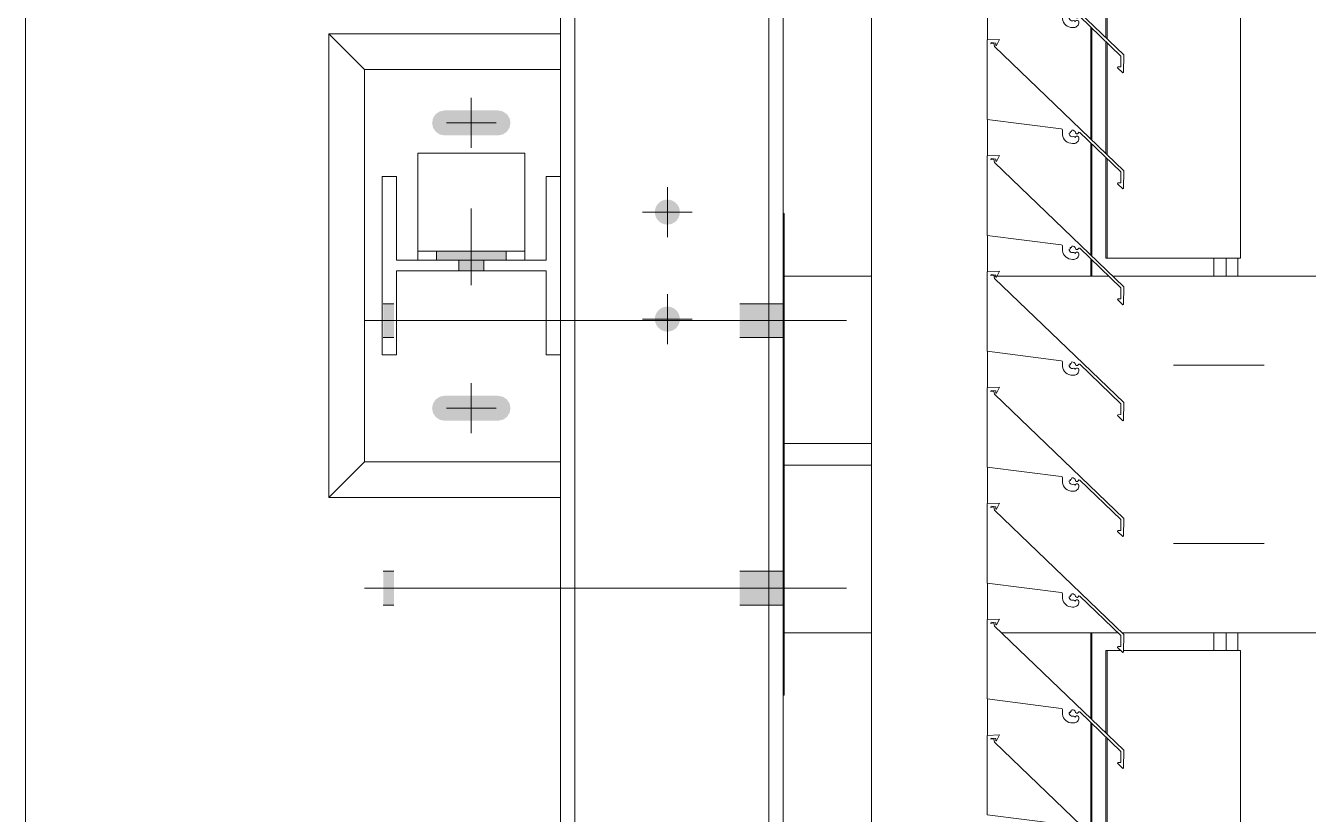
# Model space of a CAD drawing. Header units: millimetres. Extents: x -220592 to 404889, y -217665 to 38245.
# Drawn here: x -898.17 to -890.98, y -1262.97 to -1258.54 of the extents above; entities that cross this region are included whole.
import ezdxf

# ---------------------------------------------------------------- set-up
doc = ezdxf.new("R2010")
doc.units = ezdxf.units.MM
doc.linetypes.add('XKITLINE00', pattern=[0])
doc.linetypes.add('XKITLINE02', pattern=[4, 2, -2])
doc.layers.add('000 - 0_HIDE_OBJ_FRAMING_DEF_SUB_1', color=7, linetype='Continuous')
doc.layers.add('Bolt', color=7, linetype='Continuous', lineweight=0)
doc.layers.add('Part', color=7, linetype='Continuous', lineweight=0)

# ---------------------------------------------------------------- blocks, each defined once
blk = doc.blocks.new('*A13472')
at = {"layer": '000 - 0_HIDE_OBJ_FRAMING_DEF_SUB_1', "color": 7, "linetype": 'XKITLINE00', "lineweight": 0}
blk.add_line((-87.063349, 124.690337), (-87.063349, 152.690388), dxfattribs=at)
blk = doc.blocks.new('*A14399')
at = {"layer": 'Part', "color": 7, "linetype": 'XKITLINE00', "lineweight": 0}
for p, q in [((-81.668236, 149.806123), (-81.668243, 149.360453)), ((-81.60055, 149.808745), (-81.668236, 149.806123)), ((-81.648356, 149.784428), (-81.64632, 149.791001)), ((-81.63134, 149.787332), (-81.648356, 149.784428)), ((-81.64632, 149.791001), (-81.621337, 149.787861)), ((-81.628443, 149.768789), (-81.63134, 149.787332)), ((-80.903321, 149.072543), (-81.628443, 149.768789)), ((-81.621337, 149.787861), (-81.621208, 149.77567)), ((-81.621208, 149.77567), (-81.616085, 149.775258)), ((-81.616085, 149.775258), (-81.60055, 149.808745)), ((-81.668243, 149.360453), (-81.254237, 149.307423)), ((-81.254237, 149.307423), (-81.249162, 149.305233)), ((-81.249162, 149.305233), (-81.246025, 149.300681)), ((-81.245786, 149.295159), (-81.247272, 149.285025)), ((-81.247272, 149.285025), (-81.246897, 149.274789)), ((-81.246897, 149.274789), (-81.244674, 149.26479)), ((-81.246025, 149.300681), (-81.245786, 149.295159)), ((-81.244674, 149.26479), (-81.240676, 149.25536)), ((-81.240676, 149.25536), (-81.235036, 149.24681)), ((-81.235036, 149.24681), (-81.22794, 149.239423)), ((-81.209279, 149.283625), (-81.201573, 149.284731)), ((-81.20871, 149.277141), (-81.209279, 149.283625)), ((-81.205908, 149.271267), (-81.20871, 149.277141)), ((-81.201226, 149.266745), (-81.205908, 149.271267)), ((-81.202743, 149.291791), (-81.195578, 149.292735)), ((-81.201573, 149.284731), (-81.202743, 149.291791)), ((-81.195258, 149.264147), (-81.201226, 149.266745)), ((-81.195578, 149.292735), (-81.193256, 149.300125)), ((-81.188758, 149.263803), (-81.195258, 149.264147)), ((-81.193256, 149.300125), (-81.186584, 149.299703)), ((-81.18284, 149.264708), (-81.188758, 149.263803)), ((-81.186584, 149.299703), (-81.180508, 149.296913)), ((-81.178029, 149.262301), (-81.18284, 149.264708)), ((-81.180508, 149.296913), (-81.175841, 149.292126)), ((-81.175999, 149.25732), (-81.178029, 149.262301)), ((-81.173057, 149.262792), (-81.175999, 149.25732)), ((-81.175841, 149.292126), (-81.172727, 149.284553)), ((-81.1679, 149.26601), (-81.173057, 149.262792)), ((-81.172727, 149.284553), (-81.168544, 149.280396)), ((-81.168544, 149.280396), (-81.16265, 149.28019)), ((-81.161823, 149.265998), (-81.1679, 149.26601)), ((-81.16265, 149.28019), (-81.158186, 149.284044)), ((-81.156679, 149.262761), (-81.161823, 149.265998)), ((-81.158186, 149.284044), (-81.154531, 149.288671)), ((-81.154039, 149.257287), (-81.156679, 149.262761)), ((-81.15627, 149.244021), (-81.154535, 149.249517)), ((-81.154535, 149.249517), (-81.154039, 149.257287)), ((-81.154531, 149.288671), (-81.149372, 149.287579)), ((-81.149372, 149.287579), (-80.918356, 149.066176)), ((-81.22794, 149.239423), (-81.219624, 149.233445)), ((-81.219624, 149.233445), (-81.210361, 149.229072)), ((-81.210361, 149.229072), (-81.20046, 149.226449)), ((-81.20046, 149.226449), (-81.190247, 149.225664)), ((-81.190247, 149.225664), (-81.183448, 149.225762)), ((-81.183448, 149.225762), (-81.17772, 149.226398)), ((-81.17772, 149.226398), (-81.172219, 149.228117)), ((-81.172219, 149.228117), (-81.167149, 149.230857)), ((-81.167149, 149.230857), (-81.162695, 149.234515)), ((-81.162695, 149.234515), (-81.159024, 149.238958)), ((-81.159024, 149.238958), (-81.15627, 149.244021)), ((-80.918356, 149.066176), (-80.918699, 149.00483)), ((-80.903874, 148.973392), (-80.903321, 149.072543)), ((-80.936119, 149.004733), (-80.937204, 148.999812)), ((-80.937204, 148.999812), (-80.908555, 148.970923)), ((-80.918699, 149.00483), (-80.936119, 149.004733)), ((-80.908555, 148.970923), (-80.903874, 148.973392))]:
    blk.add_line(p, q, dxfattribs=at)
blk = doc.blocks.new('*A14400')
at = {"layer": '000 - 0_HIDE_OBJ_FRAMING_DEF_SUB_1', "color": 7, "linetype": 'XKITLINE00', "lineweight": 0}
for p, q in [((-84.063213, 152.190805), (-84.063213, 149.690805)), ((-83.983213, 124.940805), (-83.983213, 152.190805)), ((-82.893213, 124.940805), (-82.893213, 152.190805)), ((-82.813213, 124.940805), (-82.813213, 152.190805)), ((-84.063213, 128.690805), (-84.063213, 148.690805))]:
    blk.add_line(p, q, dxfattribs=at)
blk = doc.blocks.new('*A14401')
at = {"layer": 'Part', "color": 7, "linetype": 'XKITLINE00', "lineweight": 0}
for p, q in [((-82.318045, 139.556249), (-82.318045, 152.756135)), ((-81.668045, 150.456131), (-81.668045, 150.660427)), ((-81.668045, 149.806131), (-81.668045, 150.010427)), ((-81.668045, 149.156131), (-81.668045, 149.360427)), ((-81.668045, 148.506131), (-81.668045, 148.710427)), ((-81.668045, 147.856131), (-81.668045, 148.060427)), ((-81.668045, 147.206131), (-81.668045, 147.410427)), ((-81.668045, 146.556131), (-81.668045, 146.760427))]:
    blk.add_line(p, q, dxfattribs=at)
blk = doc.blocks.new('*A14402')
at = {"layer": 'Part', "color": 7, "linetype": 'XKITLINE00', "lineweight": 0}
for p, q in [((-80.247799, 149.232111), (-80.247799, 162.032111)), ((-81.002505, 150.467777), (-81.002505, 151.096823)), ((-80.9964, 150.461916), (-80.9964, 151.090973)), ((-81.087973, 149.899842), (-81.087973, 150.528735)), ((-81.081868, 149.89398), (-81.081868, 150.522884)), ((-81.002505, 149.817777), (-81.002505, 150.446823)), ((-80.9964, 149.811916), (-80.9964, 150.440973)), ((-81.087973, 149.249842), (-81.087973, 149.878735)), ((-81.081868, 149.24398), (-81.081868, 149.872884)), ((-81.002505, 149.232111), (-81.002505, 149.796823)), ((-80.9964, 149.232111), (-80.9964, 149.790973)), ((-81.087973, 149.132111), (-81.087973, 149.228735)), ((-81.081868, 149.132111), (-81.081868, 149.222884)), ((-81.002505, 149.232111), (-80.9964, 149.232111)), ((-80.9964, 149.232111), (-80.247799, 149.232111)), ((-80.398146, 149.132111), (-80.398146, 149.232111)), ((-80.32794, 149.132111), (-80.32794, 149.232111)), ((-80.263061, 149.132111), (-80.263061, 149.232111))]:
    blk.add_line(p, q, dxfattribs=at)
blk = doc.blocks.new('*A14403')
at = {"layer": 'Part', "color": 7, "linetype": 'XKITLINE00', "lineweight": 0}
for p, q in [((-82.807633, 149.482071), (-82.813213, 149.482071)), ((-82.807633, 146.782071), (-82.807633, 149.482071)), ((-82.813213, 146.782071), (-82.807633, 146.782071))]:
    blk.add_line(p, q, dxfattribs=at)
blk = doc.blocks.new('*A14404')
at = {"layer": '000 - 0_HIDE_OBJ_FRAMING_DEF_SUB_1', "color": 7, "linetype": 'XKITLINE00', "lineweight": 0}
for p, q in [((-85.163213, 150.290805), (-85.163213, 148.090805)), ((-85.163213, 150.290805), (-84.063213, 150.290805)), ((-85.163213, 148.090805), (-84.063213, 148.090805))]:
    blk.add_line(p, q, dxfattribs=at)
blk = doc.blocks.new('*A14405')
at = {"layer": '000 - 0_HIDE_OBJ_FRAMING_DEF_SUB_1', "color": 7, "linetype": 'XKITLINE00', "lineweight": 0}
for p, q in [((-85.363213, 150.490805), (-85.163213, 150.290805)), ((-85.363213, 147.890805), (-85.363213, 150.490805)), ((-85.363213, 150.490805), (-84.063213, 150.490805)), ((-85.163213, 148.090805), (-85.363213, 147.890805)), ((-85.363213, 147.890805), (-84.063213, 147.890805))]:
    blk.add_line(p, q, dxfattribs=at)
blk = doc.blocks.new('*A14406')
at = {"layer": '000 - 0_HIDE_OBJ_FRAMING_DEF_SUB_1', "color": 7, "linetype": 'XKITLINE00', "lineweight": 0}
for p, q in [((-84.863213, 149.820805), (-84.863213, 149.220805)), ((-84.263213, 149.820805), (-84.863213, 149.820805)), ((-84.263213, 149.220805), (-84.263213, 149.820805)), ((-84.863213, 149.270805), (-84.263213, 149.270805))]:
    blk.add_line(p, q, dxfattribs=at)
blk = doc.blocks.new('*A14407')
at = {"layer": '000 - 0_HIDE_OBJ_FRAMING_DEF_SUB_1'}
for points in [[(-84.3682, 149.2708), (-84.3682, 149.2208), (-84.7582, 149.2208), (-84.7582, 149.2708)], [(-84.4932, 149.2208), (-84.4932, 149.1608), (-84.6332, 149.1608), (-84.6332, 149.2208)]]:
    blk.add_hatch(color=7, dxfattribs=at).paths.add_polyline_path(points, flags=17)
at = {"layer": '000 - 0_HIDE_OBJ_FRAMING_DEF_SUB_1', "color": 7, "linetype": 'XKITLINE00', "lineweight": 0}
for p, q in [((-84.5632, 149.0816), (-84.5632, 149.5108)), ((-84.7582, 149.2208), (-84.7582, 149.2708)), ((-84.3682, 149.2208), (-84.3682, 149.2708)), ((-84.6332, 149.1608), (-84.6332, 149.2208)), ((-84.4932, 149.1608), (-84.4932, 149.2208))]:
    blk.add_line(p, q, dxfattribs=at)
blk = doc.blocks.new('*A14408')
at = {"layer": '000 - 0_HIDE_OBJ_FRAMING_DEF_SUB_1'}
for points in [[(-83.4564, 149.5605), (-83.4496, 149.5595), (-83.4429, 149.5578), (-83.4364, 149.5555), (-83.4302, 149.5525), (-83.4243, 149.549), (-83.4188, 149.5449), (-83.4137, 149.5403), (-83.4091, 149.5352), (-83.405, 149.5297), (-83.4015, 149.5238), (-83.3985, 149.5176), (-83.3962, 149.5111), (-83.3946, 149.5045), (-83.3936, 149.4977), (-83.3932, 149.4908), (-83.3936, 149.4839), (-83.3946, 149.4771), (-83.3962, 149.4705), (-83.3985, 149.464), (-83.4015, 149.4578), (-83.405, 149.4519), (-83.4091, 149.4464), (-83.4137, 149.4413), (-83.4188, 149.4367), (-83.4243, 149.4326), (-83.4302, 149.4291), (-83.4364, 149.4261), (-83.4429, 149.4238), (-83.4496, 149.4221), (-83.4564, 149.4211), (-83.4632, 149.4208), (-83.4701, 149.4211), (-83.4769, 149.4221), (-83.4835, 149.4238), (-83.49, 149.4261), (-83.4962, 149.4291), (-83.5021, 149.4326), (-83.5076, 149.4367), (-83.5127, 149.4413), (-83.5173, 149.4464), (-83.5214, 149.4519), (-83.5249, 149.4578), (-83.5279, 149.464), (-83.5302, 149.4705), (-83.5319, 149.4771), (-83.5329, 149.4839), (-83.5332, 149.4908), (-83.5329, 149.4977), (-83.5319, 149.5045), (-83.5302, 149.5111), (-83.5279, 149.5176), (-83.5249, 149.5238), (-83.5214, 149.5297), (-83.5173, 149.5352), (-83.5127, 149.5403), (-83.5076, 149.5449), (-83.5021, 149.549), (-83.4962, 149.5525), (-83.49, 149.5555), (-83.4835, 149.5578), (-83.4769, 149.5595), (-83.4701, 149.5605), (-83.4632, 149.5608)], [(-83.4564, 148.9605), (-83.4496, 148.9595), (-83.4429, 148.9578), (-83.4364, 148.9555), (-83.4302, 148.9525), (-83.4243, 148.949), (-83.4188, 148.9449), (-83.4137, 148.9403), (-83.4091, 148.9352), (-83.405, 148.9297), (-83.4015, 148.9238), (-83.3985, 148.9176), (-83.3962, 148.9111), (-83.3946, 148.9045), (-83.3936, 148.8977), (-83.3932, 148.8908), (-83.3936, 148.8839), (-83.3946, 148.8771), (-83.3962, 148.8705), (-83.3985, 148.864), (-83.4015, 148.8578), (-83.405, 148.8519), (-83.4091, 148.8464), (-83.4137, 148.8413), (-83.4188, 148.8367), (-83.4243, 148.8326), (-83.4302, 148.8291), (-83.4364, 148.8261), (-83.4429, 148.8238), (-83.4496, 148.8221), (-83.4564, 148.8211), (-83.4632, 148.8208), (-83.4701, 148.8211), (-83.4769, 148.8221), (-83.4835, 148.8238), (-83.49, 148.8261), (-83.4962, 148.8291), (-83.5021, 148.8326), (-83.5076, 148.8367), (-83.5127, 148.8413), (-83.5173, 148.8464), (-83.5214, 148.8519), (-83.5249, 148.8578), (-83.5279, 148.864), (-83.5302, 148.8705), (-83.5319, 148.8771), (-83.5329, 148.8839), (-83.5332, 148.8908), (-83.5329, 148.8977), (-83.5319, 148.9045), (-83.5302, 148.9111), (-83.5279, 148.9176), (-83.5249, 148.9238), (-83.5214, 148.9297), (-83.5173, 148.9352), (-83.5127, 148.9403), (-83.5076, 148.9449), (-83.5021, 148.949), (-83.4962, 148.9525), (-83.49, 148.9555), (-83.4835, 148.9578), (-83.4769, 148.9595), (-83.4701, 148.9605), (-83.4632, 148.9608)]]:
    blk.add_hatch(color=7, dxfattribs=at).paths.add_polyline_path(points, flags=17)
at = {"layer": '000 - 0_HIDE_OBJ_FRAMING_DEF_SUB_1', "color": 7, "linetype": 'XKITLINE00', "lineweight": 0}
for p, q in [((-83.4632, 149.6308), (-83.4632, 149.3508)), ((-83.6032, 149.4908), (-83.3232, 149.4908)), ((-83.4632, 149.0308), (-83.4632, 148.7508)), ((-83.6032, 148.8908), (-83.3232, 148.8908))]:
    blk.add_line(p, q, dxfattribs=at)
blk = doc.blocks.new('*A14409')
at = {"layer": '000 - 0_HIDE_OBJ_FRAMING_DEF_SUB_1'}
for points in [[(-84.3485, 149.964), (-84.3637, 149.9413), (-84.3864, 149.9261), (-84.4132, 149.9208), (-84.7132, 149.9208), (-84.74, 149.9261), (-84.7627, 149.9413), (-84.7779, 149.964), (-84.7832, 149.9908), (-84.7779, 150.0176), (-84.7627, 150.0403), (-84.74, 150.0555), (-84.7132, 150.0608), (-84.4132, 150.0608), (-84.3864, 150.0555), (-84.3637, 150.0403), (-84.3485, 150.0176), (-84.3432, 149.9908)], [(-84.3485, 148.364), (-84.3637, 148.3413), (-84.3864, 148.3261), (-84.4132, 148.3208), (-84.7132, 148.3208), (-84.74, 148.3261), (-84.7627, 148.3413), (-84.7779, 148.364), (-84.7832, 148.3908), (-84.7779, 148.4176), (-84.7627, 148.4403), (-84.74, 148.4555), (-84.7132, 148.4608), (-84.4132, 148.4608), (-84.3864, 148.4555), (-84.3637, 148.4403), (-84.3485, 148.4176), (-84.3432, 148.3908)]]:
    blk.add_hatch(color=7, dxfattribs=at).paths.add_polyline_path(points, flags=17)
at = {"layer": '000 - 0_HIDE_OBJ_FRAMING_DEF_SUB_1', "color": 7, "linetype": 'XKITLINE00', "lineweight": 0}
for p, q in [((-84.5632, 150.1308), (-84.5632, 149.8508)), ((-84.7032, 149.9908), (-84.4232, 149.9908)), ((-84.5632, 148.5308), (-84.5632, 148.2508)), ((-84.7032, 148.3908), (-84.4232, 148.3908))]:
    blk.add_line(p, q, dxfattribs=at)
blk = doc.blocks.new('*A14412')
at = {"layer": '000 - 0_HIDE_OBJ_FRAMING_DEF_SUB_1', "color": 7, "linetype": 'XKITLINE00', "lineweight": 0}
for p, q in [((-84.983213, 149.690805), (-85.063213, 149.690805)), ((-85.063213, 149.690805), (-85.063213, 148.690805)), ((-84.983213, 149.220805), (-84.983213, 149.690805)), ((-84.063213, 149.690805), (-84.143213, 149.690805)), ((-84.143213, 149.690805), (-84.143213, 149.220805)), ((-84.063213, 148.690805), (-84.063213, 149.690805)), ((-84.143213, 149.220805), (-84.983213, 149.220805)), ((-84.983213, 148.690805), (-84.983213, 149.160805)), ((-84.983213, 149.160805), (-84.143213, 149.160805)), ((-84.143213, 149.160805), (-84.143213, 148.690805)), ((-85.063213, 148.690805), (-84.983213, 148.690805)), ((-84.143213, 148.690805), (-84.063213, 148.690805))]:
    blk.add_line(p, q, dxfattribs=at)
blk = doc.blocks.new('*A14467')
at = {"layer": 'Part', "color": 7, "linetype": 'XKITLINE00', "lineweight": 0}
for p, q in [((-81.668236, 146.556123), (-81.668243, 146.110453)), ((-81.60055, 146.558745), (-81.668236, 146.556123)), ((-81.648356, 146.534428), (-81.64632, 146.541001)), ((-81.63134, 146.537332), (-81.648356, 146.534428)), ((-81.64632, 146.541001), (-81.621337, 146.537861)), ((-81.628443, 146.518789), (-81.63134, 146.537332)), ((-80.903321, 145.822543), (-81.628443, 146.518789)), ((-81.621337, 146.537861), (-81.621208, 146.52567)), ((-81.621208, 146.52567), (-81.616085, 146.525258)), ((-81.616085, 146.525258), (-81.60055, 146.558745)), ((-81.668243, 146.110453), (-81.254237, 146.057423)), ((-81.254237, 146.057423), (-81.249162, 146.055233)), ((-81.249162, 146.055233), (-81.246025, 146.050681)), ((-81.245786, 146.045159), (-81.247272, 146.035025)), ((-81.247272, 146.035025), (-81.246897, 146.024789)), ((-81.246897, 146.024789), (-81.244674, 146.01479)), ((-81.246025, 146.050681), (-81.245786, 146.045159)), ((-81.244674, 146.01479), (-81.240676, 146.00536)), ((-81.209279, 146.033625), (-81.201573, 146.034731)), ((-81.20871, 146.027141), (-81.209279, 146.033625)), ((-81.205908, 146.021267), (-81.20871, 146.027141)), ((-81.201226, 146.016745), (-81.205908, 146.021267)), ((-81.202743, 146.041791), (-81.195578, 146.042735)), ((-81.201573, 146.034731), (-81.202743, 146.041791)), ((-81.195258, 146.014147), (-81.201226, 146.016745)), ((-81.195578, 146.042735), (-81.193256, 146.050125)), ((-81.188758, 146.013803), (-81.195258, 146.014147)), ((-81.193256, 146.050125), (-81.186584, 146.049703)), ((-81.18284, 146.014708), (-81.188758, 146.013803)), ((-81.186584, 146.049703), (-81.180508, 146.046913)), ((-81.178029, 146.012301), (-81.18284, 146.014708)), ((-81.180508, 146.046913), (-81.175841, 146.042126)), ((-81.175999, 146.00732), (-81.178029, 146.012301)), ((-81.173057, 146.012792), (-81.175999, 146.00732)), ((-81.175841, 146.042126), (-81.172727, 146.034553)), ((-81.1679, 146.01601), (-81.173057, 146.012792)), ((-81.172727, 146.034553), (-81.168544, 146.030396)), ((-81.168544, 146.030396), (-81.16265, 146.03019)), ((-81.161823, 146.015998), (-81.1679, 146.01601)), ((-81.16265, 146.03019), (-81.158186, 146.034044)), ((-81.156679, 146.012761), (-81.161823, 146.015998)), ((-81.158186, 146.034044), (-81.154531, 146.038671)), ((-81.154039, 146.007287), (-81.156679, 146.012761)), ((-81.154535, 145.999517), (-81.154039, 146.007287)), ((-81.154531, 146.038671), (-81.149372, 146.037579)), ((-81.149372, 146.037579), (-80.918356, 145.816176)), ((-81.240676, 146.00536), (-81.235036, 145.99681)), ((-81.235036, 145.99681), (-81.22794, 145.989423)), ((-81.22794, 145.989423), (-81.219624, 145.983445)), ((-81.219624, 145.983445), (-81.210361, 145.979072)), ((-81.210361, 145.979072), (-81.20046, 145.976449)), ((-81.20046, 145.976449), (-81.190247, 145.975664)), ((-81.190247, 145.975664), (-81.183448, 145.975762)), ((-81.183448, 145.975762), (-81.17772, 145.976398)), ((-81.17772, 145.976398), (-81.172219, 145.978117)), ((-81.172219, 145.978117), (-81.167149, 145.980857)), ((-81.167149, 145.980857), (-81.162695, 145.984515)), ((-81.162695, 145.984515), (-81.159024, 145.988958)), ((-81.159024, 145.988958), (-81.15627, 145.994021)), ((-81.15627, 145.994021), (-81.154535, 145.999517)), ((-80.918356, 145.816176), (-80.918699, 145.75483)), ((-80.903874, 145.723392), (-80.903321, 145.822543)), ((-80.936119, 145.754733), (-80.937204, 145.749812)), ((-80.937204, 145.749812), (-80.908555, 145.720923)), ((-80.918699, 145.75483), (-80.936119, 145.754733)), ((-80.908555, 145.720923), (-80.903874, 145.723392))]:
    blk.add_line(p, q, dxfattribs=at)
blk = doc.blocks.new('*A14468')
at = {"layer": 'Part', "color": 7, "linetype": 'XKITLINE00', "lineweight": 0}
for p, q in [((-81.668236, 147.206123), (-81.668243, 146.760453)), ((-81.60055, 147.208745), (-81.668236, 147.206123)), ((-81.648356, 147.184428), (-81.64632, 147.191001)), ((-81.63134, 147.187332), (-81.648356, 147.184428)), ((-81.64632, 147.191001), (-81.621337, 147.187861)), ((-81.628443, 147.168789), (-81.63134, 147.187332)), ((-80.903321, 146.472543), (-81.628443, 147.168789)), ((-81.621337, 147.187861), (-81.621208, 147.17567)), ((-81.621208, 147.17567), (-81.616085, 147.175258)), ((-81.616085, 147.175258), (-81.60055, 147.208745)), ((-81.668243, 146.760453), (-81.254237, 146.707423)), ((-81.254237, 146.707423), (-81.249162, 146.705233)), ((-81.249162, 146.705233), (-81.246025, 146.700681)), ((-81.245786, 146.695159), (-81.247272, 146.685025)), ((-81.247272, 146.685025), (-81.246897, 146.674789)), ((-81.246897, 146.674789), (-81.244674, 146.66479)), ((-81.246025, 146.700681), (-81.245786, 146.695159)), ((-81.244674, 146.66479), (-81.240676, 146.65536)), ((-81.240676, 146.65536), (-81.235036, 146.64681)), ((-81.209279, 146.683625), (-81.201573, 146.684731)), ((-81.20871, 146.677141), (-81.209279, 146.683625)), ((-81.205908, 146.671267), (-81.20871, 146.677141)), ((-81.201226, 146.666745), (-81.205908, 146.671267)), ((-81.202743, 146.691791), (-81.195578, 146.692735)), ((-81.201573, 146.684731), (-81.202743, 146.691791)), ((-81.195258, 146.664147), (-81.201226, 146.666745)), ((-81.195578, 146.692735), (-81.193256, 146.700125)), ((-81.188758, 146.663803), (-81.195258, 146.664147)), ((-81.193256, 146.700125), (-81.186584, 146.699703)), ((-81.18284, 146.664708), (-81.188758, 146.663803)), ((-81.186584, 146.699703), (-81.180508, 146.696913)), ((-81.178029, 146.662301), (-81.18284, 146.664708)), ((-81.180508, 146.696913), (-81.175841, 146.692126)), ((-81.175999, 146.65732), (-81.178029, 146.662301)), ((-81.173057, 146.662792), (-81.175999, 146.65732)), ((-81.175841, 146.692126), (-81.172727, 146.684553)), ((-81.1679, 146.66601), (-81.173057, 146.662792)), ((-81.172727, 146.684553), (-81.168544, 146.680396)), ((-81.168544, 146.680396), (-81.16265, 146.68019)), ((-81.161823, 146.665998), (-81.1679, 146.66601)), ((-81.16265, 146.68019), (-81.158186, 146.684044)), ((-81.156679, 146.662761), (-81.161823, 146.665998)), ((-81.158186, 146.684044), (-81.154531, 146.688671)), ((-81.154039, 146.657287), (-81.156679, 146.662761)), ((-81.154535, 146.649517), (-81.154039, 146.657287)), ((-81.154531, 146.688671), (-81.149372, 146.687579)), ((-81.149372, 146.687579), (-80.918356, 146.466176)), ((-81.235036, 146.64681), (-81.22794, 146.639423)), ((-81.22794, 146.639423), (-81.219624, 146.633445)), ((-81.219624, 146.633445), (-81.210361, 146.629072)), ((-81.210361, 146.629072), (-81.20046, 146.626449)), ((-81.20046, 146.626449), (-81.190247, 146.625664)), ((-81.190247, 146.625664), (-81.183448, 146.625762)), ((-81.183448, 146.625762), (-81.17772, 146.626398)), ((-81.17772, 146.626398), (-81.172219, 146.628117)), ((-81.172219, 146.628117), (-81.167149, 146.630857)), ((-81.167149, 146.630857), (-81.162695, 146.634515)), ((-81.162695, 146.634515), (-81.159024, 146.638958)), ((-81.159024, 146.638958), (-81.15627, 146.644021)), ((-81.15627, 146.644021), (-81.154535, 146.649517)), ((-80.918356, 146.466176), (-80.918699, 146.40483)), ((-80.903874, 146.373392), (-80.903321, 146.472543)), ((-80.936119, 146.404733), (-80.937204, 146.399812)), ((-80.937204, 146.399812), (-80.908555, 146.370923)), ((-80.918699, 146.40483), (-80.936119, 146.404733)), ((-80.908555, 146.370923), (-80.903874, 146.373392))]:
    blk.add_line(p, q, dxfattribs=at)
blk = doc.blocks.new('*A14469')
at = {"layer": 'Part', "color": 7, "linetype": 'XKITLINE00', "lineweight": 0}
for p, q in [((-81.668236, 147.856123), (-81.668243, 147.410453)), ((-81.60055, 147.858745), (-81.668236, 147.856123)), ((-81.648356, 147.834428), (-81.64632, 147.841001)), ((-81.63134, 147.837332), (-81.648356, 147.834428)), ((-81.64632, 147.841001), (-81.621337, 147.837861)), ((-81.628443, 147.818789), (-81.63134, 147.837332)), ((-80.903321, 147.122543), (-81.628443, 147.818789)), ((-81.621337, 147.837861), (-81.621208, 147.82567)), ((-81.621208, 147.82567), (-81.616085, 147.825258)), ((-81.616085, 147.825258), (-81.60055, 147.858745)), ((-81.668243, 147.410453), (-81.254237, 147.357423)), ((-81.254237, 147.357423), (-81.249162, 147.355233)), ((-81.249162, 147.355233), (-81.246025, 147.350681)), ((-81.245786, 147.345159), (-81.247272, 147.335025)), ((-81.247272, 147.335025), (-81.246897, 147.324789)), ((-81.246897, 147.324789), (-81.244674, 147.31479)), ((-81.246025, 147.350681), (-81.245786, 147.345159)), ((-81.244674, 147.31479), (-81.240676, 147.30536)), ((-81.240676, 147.30536), (-81.235036, 147.29681)), ((-81.209279, 147.333625), (-81.201573, 147.334731)), ((-81.20871, 147.327141), (-81.209279, 147.333625)), ((-81.205908, 147.321267), (-81.20871, 147.327141)), ((-81.201226, 147.316745), (-81.205908, 147.321267)), ((-81.202743, 147.341791), (-81.195578, 147.342735)), ((-81.201573, 147.334731), (-81.202743, 147.341791)), ((-81.195258, 147.314147), (-81.201226, 147.316745)), ((-81.195578, 147.342735), (-81.193256, 147.350125)), ((-81.188758, 147.313803), (-81.195258, 147.314147)), ((-81.193256, 147.350125), (-81.186584, 147.349703)), ((-81.18284, 147.314708), (-81.188758, 147.313803)), ((-81.186584, 147.349703), (-81.180508, 147.346913)), ((-81.178029, 147.312301), (-81.18284, 147.314708)), ((-81.180508, 147.346913), (-81.175841, 147.342126)), ((-81.175999, 147.30732), (-81.178029, 147.312301)), ((-81.173057, 147.312792), (-81.175999, 147.30732)), ((-81.175841, 147.342126), (-81.172727, 147.334553)), ((-81.1679, 147.31601), (-81.173057, 147.312792)), ((-81.172727, 147.334553), (-81.168544, 147.330396)), ((-81.168544, 147.330396), (-81.16265, 147.33019)), ((-81.161823, 147.315998), (-81.1679, 147.31601)), ((-81.16265, 147.33019), (-81.158186, 147.334044)), ((-81.156679, 147.312761), (-81.161823, 147.315998)), ((-81.158186, 147.334044), (-81.154531, 147.338671)), ((-81.154039, 147.307287), (-81.156679, 147.312761)), ((-81.154535, 147.299517), (-81.154039, 147.307287)), ((-81.154531, 147.338671), (-81.149372, 147.337579)), ((-81.149372, 147.337579), (-80.918356, 147.116176)), ((-81.235036, 147.29681), (-81.22794, 147.289423)), ((-81.22794, 147.289423), (-81.219624, 147.283445)), ((-81.219624, 147.283445), (-81.210361, 147.279072)), ((-81.210361, 147.279072), (-81.20046, 147.276449)), ((-81.20046, 147.276449), (-81.190247, 147.275664)), ((-81.190247, 147.275664), (-81.183448, 147.275762)), ((-81.183448, 147.275762), (-81.17772, 147.276398)), ((-81.17772, 147.276398), (-81.172219, 147.278117)), ((-81.172219, 147.278117), (-81.167149, 147.280857)), ((-81.167149, 147.280857), (-81.162695, 147.284515)), ((-81.162695, 147.284515), (-81.159024, 147.288958)), ((-81.159024, 147.288958), (-81.15627, 147.294021)), ((-81.15627, 147.294021), (-81.154535, 147.299517)), ((-80.918356, 147.116176), (-80.918699, 147.05483)), ((-80.903874, 147.023392), (-80.903321, 147.122543)), ((-80.936119, 147.054733), (-80.937204, 147.049812)), ((-80.937204, 147.049812), (-80.908555, 147.020923)), ((-80.918699, 147.05483), (-80.936119, 147.054733)), ((-80.908555, 147.020923), (-80.903874, 147.023392))]:
    blk.add_line(p, q, dxfattribs=at)
blk = doc.blocks.new('*A14470')
at = {"layer": 'Part', "color": 7, "linetype": 'XKITLINE00', "lineweight": 0}
for p, q in [((-81.668236, 148.506123), (-81.668243, 148.060453)), ((-81.60055, 148.508745), (-81.668236, 148.506123)), ((-81.648356, 148.484428), (-81.64632, 148.491001)), ((-81.63134, 148.487332), (-81.648356, 148.484428)), ((-81.64632, 148.491001), (-81.621337, 148.487861)), ((-81.628443, 148.468789), (-81.63134, 148.487332)), ((-80.903321, 147.772543), (-81.628443, 148.468789)), ((-81.621337, 148.487861), (-81.621208, 148.47567)), ((-81.621208, 148.47567), (-81.616085, 148.475258)), ((-81.616085, 148.475258), (-81.60055, 148.508745)), ((-81.668243, 148.060453), (-81.254237, 148.007423)), ((-81.254237, 148.007423), (-81.249162, 148.005233)), ((-81.249162, 148.005233), (-81.246025, 148.000681)), ((-81.245786, 147.995159), (-81.247272, 147.985025)), ((-81.247272, 147.985025), (-81.246897, 147.974789)), ((-81.246897, 147.974789), (-81.244674, 147.96479)), ((-81.246025, 148.000681), (-81.245786, 147.995159)), ((-81.244674, 147.96479), (-81.240676, 147.95536)), ((-81.240676, 147.95536), (-81.235036, 147.94681)), ((-81.209279, 147.983625), (-81.201573, 147.984731)), ((-81.20871, 147.977141), (-81.209279, 147.983625)), ((-81.205908, 147.971267), (-81.20871, 147.977141)), ((-81.201226, 147.966745), (-81.205908, 147.971267)), ((-81.202743, 147.991791), (-81.195578, 147.992735)), ((-81.201573, 147.984731), (-81.202743, 147.991791)), ((-81.195258, 147.964147), (-81.201226, 147.966745)), ((-81.195578, 147.992735), (-81.193256, 148.000125)), ((-81.188758, 147.963803), (-81.195258, 147.964147)), ((-81.193256, 148.000125), (-81.186584, 147.999703)), ((-81.18284, 147.964708), (-81.188758, 147.963803)), ((-81.186584, 147.999703), (-81.180508, 147.996913)), ((-81.178029, 147.962301), (-81.18284, 147.964708)), ((-81.180508, 147.996913), (-81.175841, 147.992126)), ((-81.175999, 147.95732), (-81.178029, 147.962301)), ((-81.173057, 147.962792), (-81.175999, 147.95732)), ((-81.175841, 147.992126), (-81.172727, 147.984553)), ((-81.1679, 147.96601), (-81.173057, 147.962792)), ((-81.172727, 147.984553), (-81.168544, 147.980396)), ((-81.168544, 147.980396), (-81.16265, 147.98019)), ((-81.161823, 147.965998), (-81.1679, 147.96601)), ((-81.16265, 147.98019), (-81.158186, 147.984044)), ((-81.156679, 147.962761), (-81.161823, 147.965998)), ((-81.158186, 147.984044), (-81.154531, 147.988671)), ((-81.154039, 147.957287), (-81.156679, 147.962761)), ((-81.154535, 147.949517), (-81.154039, 147.957287)), ((-81.154531, 147.988671), (-81.149372, 147.987579)), ((-81.149372, 147.987579), (-80.918356, 147.766176)), ((-81.235036, 147.94681), (-81.22794, 147.939423)), ((-81.22794, 147.939423), (-81.219624, 147.933445)), ((-81.219624, 147.933445), (-81.210361, 147.929072)), ((-81.210361, 147.929072), (-81.20046, 147.926449)), ((-81.20046, 147.926449), (-81.190247, 147.925664)), ((-81.190247, 147.925664), (-81.183448, 147.925762)), ((-81.183448, 147.925762), (-81.17772, 147.926398)), ((-81.17772, 147.926398), (-81.172219, 147.928117)), ((-81.172219, 147.928117), (-81.167149, 147.930857)), ((-81.167149, 147.930857), (-81.162695, 147.934515)), ((-81.162695, 147.934515), (-81.159024, 147.938958)), ((-81.159024, 147.938958), (-81.15627, 147.944021)), ((-81.15627, 147.944021), (-81.154535, 147.949517)), ((-80.918356, 147.766176), (-80.918699, 147.70483)), ((-80.903874, 147.673392), (-80.903321, 147.772543)), ((-80.936119, 147.704733), (-80.937204, 147.699812)), ((-80.937204, 147.699812), (-80.908555, 147.670923)), ((-80.918699, 147.70483), (-80.936119, 147.704733)), ((-80.908555, 147.670923), (-80.903874, 147.673392))]:
    blk.add_line(p, q, dxfattribs=at)
blk = doc.blocks.new('*A14471')
at = {"layer": 'Part', "color": 7, "linetype": 'XKITLINE00', "lineweight": 0}
for p, q in [((-81.668236, 149.156123), (-81.668243, 148.710453)), ((-81.60055, 149.158745), (-81.668236, 149.156123)), ((-81.648356, 149.134428), (-81.64632, 149.141001)), ((-81.63134, 149.137332), (-81.648356, 149.134428)), ((-81.64632, 149.141001), (-81.621337, 149.137861)), ((-81.628443, 149.118789), (-81.63134, 149.137332)), ((-80.903321, 148.422543), (-81.628443, 149.118789)), ((-81.621337, 149.137861), (-81.621208, 149.12567)), ((-81.621208, 149.12567), (-81.616085, 149.125258)), ((-81.616085, 149.125258), (-81.60055, 149.158745)), ((-81.668243, 148.710453), (-81.254237, 148.657423)), ((-81.254237, 148.657423), (-81.249162, 148.655233)), ((-81.249162, 148.655233), (-81.246025, 148.650681)), ((-81.245786, 148.645159), (-81.247272, 148.635025)), ((-81.247272, 148.635025), (-81.246897, 148.624789)), ((-81.246897, 148.624789), (-81.244674, 148.61479)), ((-81.246025, 148.650681), (-81.245786, 148.645159)), ((-81.244674, 148.61479), (-81.240676, 148.60536)), ((-81.240676, 148.60536), (-81.235036, 148.59681)), ((-81.209279, 148.633625), (-81.201573, 148.634731)), ((-81.20871, 148.627141), (-81.209279, 148.633625)), ((-81.205908, 148.621267), (-81.20871, 148.627141)), ((-81.201226, 148.616745), (-81.205908, 148.621267)), ((-81.202743, 148.641791), (-81.195578, 148.642735)), ((-81.201573, 148.634731), (-81.202743, 148.641791)), ((-81.195258, 148.614147), (-81.201226, 148.616745)), ((-81.195578, 148.642735), (-81.193256, 148.650125)), ((-81.188758, 148.613803), (-81.195258, 148.614147)), ((-81.193256, 148.650125), (-81.186584, 148.649703)), ((-81.18284, 148.614708), (-81.188758, 148.613803)), ((-81.186584, 148.649703), (-81.180508, 148.646913)), ((-81.178029, 148.612301), (-81.18284, 148.614708)), ((-81.180508, 148.646913), (-81.175841, 148.642126)), ((-81.175999, 148.60732), (-81.178029, 148.612301)), ((-81.173057, 148.612792), (-81.175999, 148.60732)), ((-81.175841, 148.642126), (-81.172727, 148.634553)), ((-81.1679, 148.61601), (-81.173057, 148.612792)), ((-81.172727, 148.634553), (-81.168544, 148.630396)), ((-81.168544, 148.630396), (-81.16265, 148.63019)), ((-81.161823, 148.615998), (-81.1679, 148.61601)), ((-81.16265, 148.63019), (-81.158186, 148.634044)), ((-81.156679, 148.612761), (-81.161823, 148.615998)), ((-81.158186, 148.634044), (-81.154531, 148.638671)), ((-81.154039, 148.607287), (-81.156679, 148.612761)), ((-81.15627, 148.594021), (-81.154535, 148.599517)), ((-81.154535, 148.599517), (-81.154039, 148.607287)), ((-81.154531, 148.638671), (-81.149372, 148.637579)), ((-81.149372, 148.637579), (-80.918356, 148.416176)), ((-81.235036, 148.59681), (-81.22794, 148.589423)), ((-81.22794, 148.589423), (-81.219624, 148.583445)), ((-81.219624, 148.583445), (-81.210361, 148.579072)), ((-81.210361, 148.579072), (-81.20046, 148.576449)), ((-81.20046, 148.576449), (-81.190247, 148.575664)), ((-81.190247, 148.575664), (-81.183448, 148.575762)), ((-81.183448, 148.575762), (-81.17772, 148.576398)), ((-81.17772, 148.576398), (-81.172219, 148.578117)), ((-81.172219, 148.578117), (-81.167149, 148.580857)), ((-81.167149, 148.580857), (-81.162695, 148.584515)), ((-81.162695, 148.584515), (-81.159024, 148.588958)), ((-81.159024, 148.588958), (-81.15627, 148.594021)), ((-80.918356, 148.416176), (-80.918699, 148.35483)), ((-80.903874, 148.323392), (-80.903321, 148.422543)), ((-80.936119, 148.354733), (-80.937204, 148.349812)), ((-80.937204, 148.349812), (-80.908555, 148.320923)), ((-80.918699, 148.35483), (-80.936119, 148.354733)), ((-80.908555, 148.320923), (-80.903874, 148.323392))]:
    blk.add_line(p, q, dxfattribs=at)
blk = doc.blocks.new('*A14507')
at = {"layer": 'Part', "color": 7, "linetype": 'XKITLINE00', "lineweight": 0}
for p, q in [((-81.087973, 146.649842), (-81.087973, 147.132111)), ((-81.081868, 146.64398), (-81.081868, 147.132111)), ((-80.398146, 147.032111), (-80.398146, 147.132111)), ((-80.32794, 147.032111), (-80.32794, 147.132111)), ((-80.263061, 147.032111), (-80.263061, 147.132111)), ((-81.002505, 146.567777), (-81.002505, 147.032111)), ((-80.9964, 147.032111), (-81.002505, 147.032111)), ((-80.9964, 146.561916), (-80.9964, 147.032111)), ((-80.9964, 147.032111), (-80.91965, 147.032111)), ((-80.903826, 147.032111), (-80.247799, 147.032111)), ((-80.247799, 134.232111), (-80.247799, 147.032111)), ((-81.087973, 145.999842), (-81.087973, 146.628735)), ((-81.081868, 145.99398), (-81.081868, 146.622884)), ((-81.002505, 145.917777), (-81.002505, 146.546823)), ((-80.9964, 145.911916), (-80.9964, 146.540973))]:
    blk.add_line(p, q, dxfattribs=at)
blk = doc.blocks.new('*A14508')
at = {"layer": '000 - 0_HIDE_OBJ_FRAMING_DEF_SUB_1'}
for points in [[(-84.9976, 148.7871), (-85.0576, 148.7871), (-85.0576, 148.9771), (-84.9976, 148.9771)], [(-84.9976, 148.7871), (-85.0576, 148.7871), (-85.0576, 148.9771), (-84.9976, 148.9771)], [(-82.8076, 148.7871), (-83.0576, 148.7871), (-83.0576, 148.9771), (-82.8076, 148.9771)], [(-82.8076, 148.7871), (-83.0576, 148.7871), (-83.0576, 148.9771), (-82.8076, 148.9771)], [(-84.9976, 147.2871), (-85.0576, 147.2871), (-85.0576, 147.4771), (-84.9976, 147.4771)], [(-84.9976, 147.2871), (-85.0576, 147.2871), (-85.0576, 147.4771), (-84.9976, 147.4771)], [(-82.8076, 147.2871), (-83.0576, 147.2871), (-83.0576, 147.4771), (-82.8076, 147.4771)], [(-82.8076, 147.2871), (-83.0576, 147.2871), (-83.0576, 147.4771), (-82.8076, 147.4771)]]:
    blk.add_hatch(color=7, dxfattribs=at).paths.add_polyline_path(points, flags=17)
at = {"layer": '000 - 0_HIDE_OBJ_FRAMING_DEF_SUB_1', "color": 7, "linetype": 'XKITLINE00', "lineweight": 0}
for p, q in [((-85.0576, 148.9771), (-84.9976, 148.9771)), ((-85.0576, 148.9771), (-84.9976, 148.9771)), ((-83.0576, 148.9771), (-82.8076, 148.9771)), ((-83.0576, 148.9771), (-82.8076, 148.9771)), ((-85.1632, 148.8821), (-82.4576, 148.8821)), ((-85.1632, 148.8821), (-82.4576, 148.8821)), ((-85.0576, 148.7871), (-84.9976, 148.7871)), ((-85.0576, 148.7871), (-84.9976, 148.7871)), ((-83.0576, 148.7871), (-82.8076, 148.7871)), ((-83.0576, 148.7871), (-82.8076, 148.7871)), ((-85.0576, 147.4771), (-84.9976, 147.4771)), ((-85.0576, 147.4771), (-84.9976, 147.4771)), ((-83.0576, 147.4771), (-82.8076, 147.4771)), ((-83.0576, 147.4771), (-82.8076, 147.4771)), ((-85.1632, 147.3821), (-82.4576, 147.3821)), ((-85.1632, 147.3821), (-82.4576, 147.3821)), ((-85.0576, 147.2871), (-84.9976, 147.2871)), ((-85.0576, 147.2871), (-84.9976, 147.2871)), ((-83.0576, 147.2871), (-82.8076, 147.2871)), ((-83.0576, 147.2871), (-82.8076, 147.2871))]:
    blk.add_line(p, q, dxfattribs=at)
blk = doc.blocks.new('*A14509')
at = {"layer": 'Bolt', "color": 7, "linetype": 'XKITLINE02', "lineweight": 0}
for p, q in [((-80.146082, 148.632111), (-80.624399, 148.632111)), ((-80.115732, 148.632111), (-80.594049, 148.632111))]:
    blk.add_line(p, q, dxfattribs=at)
blk = doc.blocks.new('*A14510')
at = {"layer": 'Bolt', "color": 7, "linetype": 'XKITLINE02', "lineweight": 0}
for p, q in [((-80.146082, 147.632098), (-80.624399, 147.632098)), ((-80.115732, 147.632098), (-80.594049, 147.632098))]:
    blk.add_line(p, q, dxfattribs=at)
blk = doc.blocks.new('*A14511')
at = {"layer": 'Part', "color": 7, "linetype": 'XKITLINE00', "lineweight": 0}
for p, q in [((-82.807633, 148.192111), (-82.318045, 148.192111)), ((-82.807633, 148.072111), (-82.318045, 148.072111))]:
    blk.add_line(p, q, dxfattribs=at)
blk = doc.blocks.new('*A14512')
at = {"layer": '000 - 0_HIDE_OBJ_FRAMING_DEF_SUB_1', "color": 7, "linetype": 'XKITLINE00', "lineweight": 0}
for p, q in [((-82.807633, 149.132111), (-82.318045, 149.132111)), ((-81.630524, 149.132111), (-81.621276, 149.132111)), ((-81.612906, 149.132111), (-80.987154, 149.132111)), ((-80.96536, 149.132111), (-69.749749, 149.132111)), ((-82.807633, 147.132111), (-82.318045, 147.132111)), ((-81.590245, 147.132111), (-80.934983, 147.132111)), ((-80.913286, 147.132111), (-69.749749, 147.132111))]:
    blk.add_line(p, q, dxfattribs=at)
blk = doc.blocks.new('*A14586')
at = {"layer": 'Part', "color": 7, "linetype": 'XKITLINE00', "lineweight": 0}
for p, q in [((-81.668236, 150.456123), (-81.668243, 150.010453)), ((-81.60055, 150.458745), (-81.668236, 150.456123)), ((-81.648356, 150.434428), (-81.64632, 150.441001)), ((-81.63134, 150.437332), (-81.648356, 150.434428)), ((-81.64632, 150.441001), (-81.621337, 150.437861)), ((-81.628443, 150.418789), (-81.63134, 150.437332)), ((-80.903321, 149.722543), (-81.628443, 150.418789)), ((-81.621337, 150.437861), (-81.621208, 150.42567)), ((-81.621208, 150.42567), (-81.616085, 150.425258)), ((-81.616085, 150.425258), (-81.60055, 150.458745)), ((-81.668243, 150.010453), (-81.254237, 149.957423)), ((-81.254237, 149.957423), (-81.249162, 149.955233)), ((-81.249162, 149.955233), (-81.246025, 149.950681)), ((-81.245786, 149.945159), (-81.247272, 149.935025)), ((-81.247272, 149.935025), (-81.246897, 149.924789)), ((-81.246897, 149.924789), (-81.244674, 149.91479)), ((-81.246025, 149.950681), (-81.245786, 149.945159)), ((-81.244674, 149.91479), (-81.240676, 149.90536)), ((-81.240676, 149.90536), (-81.235036, 149.89681)), ((-81.235036, 149.89681), (-81.22794, 149.889423)), ((-81.209279, 149.933625), (-81.201573, 149.934731)), ((-81.20871, 149.927141), (-81.209279, 149.933625)), ((-81.205908, 149.921267), (-81.20871, 149.927141)), ((-81.201226, 149.916745), (-81.205908, 149.921267)), ((-81.202743, 149.941791), (-81.195578, 149.942735)), ((-81.201573, 149.934731), (-81.202743, 149.941791)), ((-81.195258, 149.914147), (-81.201226, 149.916745)), ((-81.195578, 149.942735), (-81.193256, 149.950125)), ((-81.188758, 149.913803), (-81.195258, 149.914147)), ((-81.193256, 149.950125), (-81.186584, 149.949703)), ((-81.18284, 149.914708), (-81.188758, 149.913803)), ((-81.186584, 149.949703), (-81.180508, 149.946913)), ((-81.178029, 149.912301), (-81.18284, 149.914708)), ((-81.180508, 149.946913), (-81.175841, 149.942126)), ((-81.175999, 149.90732), (-81.178029, 149.912301)), ((-81.173057, 149.912792), (-81.175999, 149.90732)), ((-81.175841, 149.942126), (-81.172727, 149.934553)), ((-81.1679, 149.91601), (-81.173057, 149.912792)), ((-81.172727, 149.934553), (-81.168544, 149.930396)), ((-81.168544, 149.930396), (-81.16265, 149.93019)), ((-81.161823, 149.915998), (-81.1679, 149.91601)), ((-81.16265, 149.93019), (-81.158186, 149.934044)), ((-81.156679, 149.912761), (-81.161823, 149.915998)), ((-81.159024, 149.888958), (-81.15627, 149.894021)), ((-81.158186, 149.934044), (-81.154531, 149.938671)), ((-81.154039, 149.907287), (-81.156679, 149.912761)), ((-81.15627, 149.894021), (-81.154535, 149.899517)), ((-81.154535, 149.899517), (-81.154039, 149.907287)), ((-81.154531, 149.938671), (-81.149372, 149.937579)), ((-81.149372, 149.937579), (-80.918356, 149.716176)), ((-81.22794, 149.889423), (-81.219624, 149.883445)), ((-81.219624, 149.883445), (-81.210361, 149.879072)), ((-81.210361, 149.879072), (-81.20046, 149.876449)), ((-81.20046, 149.876449), (-81.190247, 149.875664)), ((-81.190247, 149.875664), (-81.183448, 149.875762)), ((-81.183448, 149.875762), (-81.17772, 149.876398)), ((-81.17772, 149.876398), (-81.172219, 149.878117)), ((-81.172219, 149.878117), (-81.167149, 149.880857)), ((-81.167149, 149.880857), (-81.162695, 149.884515)), ((-81.162695, 149.884515), (-81.159024, 149.888958)), ((-80.918356, 149.716176), (-80.918699, 149.65483)), ((-80.903874, 149.623392), (-80.903321, 149.722543)), ((-80.936119, 149.654733), (-80.937204, 149.649812)), ((-80.937204, 149.649812), (-80.908555, 149.620923)), ((-80.918699, 149.65483), (-80.936119, 149.654733)), ((-80.908555, 149.620923), (-80.903874, 149.623392))]:
    blk.add_line(p, q, dxfattribs=at)
blk = doc.blocks.new('*A14587')
at = {"layer": 'Part', "color": 7, "linetype": 'XKITLINE00', "lineweight": 0}
for p, q in [((-81.668236, 151.106123), (-81.668243, 150.660453)), ((-81.60055, 151.108745), (-81.668236, 151.106123)), ((-81.648356, 151.084428), (-81.64632, 151.091001)), ((-81.63134, 151.087332), (-81.648356, 151.084428)), ((-81.64632, 151.091001), (-81.621337, 151.087861)), ((-81.628443, 151.068789), (-81.63134, 151.087332)), ((-80.903321, 150.372543), (-81.628443, 151.068789)), ((-81.621337, 151.087861), (-81.621208, 151.07567)), ((-81.621208, 151.07567), (-81.616085, 151.075258)), ((-81.616085, 151.075258), (-81.60055, 151.108745)), ((-81.668243, 150.660453), (-81.254237, 150.607423)), ((-81.254237, 150.607423), (-81.249162, 150.605233)), ((-81.249162, 150.605233), (-81.246025, 150.600681)), ((-81.245786, 150.595159), (-81.247272, 150.585025)), ((-81.247272, 150.585025), (-81.246897, 150.574789)), ((-81.246897, 150.574789), (-81.244674, 150.56479)), ((-81.246025, 150.600681), (-81.245786, 150.595159)), ((-81.244674, 150.56479), (-81.240676, 150.55536)), ((-81.240676, 150.55536), (-81.235036, 150.54681)), ((-81.235036, 150.54681), (-81.22794, 150.539423)), ((-81.209279, 150.583625), (-81.201573, 150.584731)), ((-81.20871, 150.577141), (-81.209279, 150.583625)), ((-81.205908, 150.571267), (-81.20871, 150.577141)), ((-81.201226, 150.566745), (-81.205908, 150.571267)), ((-81.202743, 150.591791), (-81.195578, 150.592735)), ((-81.201573, 150.584731), (-81.202743, 150.591791)), ((-81.195258, 150.564147), (-81.201226, 150.566745)), ((-81.195578, 150.592735), (-81.193256, 150.600125)), ((-81.188758, 150.563803), (-81.195258, 150.564147)), ((-81.193256, 150.600125), (-81.186584, 150.599703)), ((-81.18284, 150.564708), (-81.188758, 150.563803)), ((-81.186584, 150.599703), (-81.180508, 150.596913)), ((-81.178029, 150.562301), (-81.18284, 150.564708)), ((-81.180508, 150.596913), (-81.175841, 150.592126)), ((-81.175999, 150.55732), (-81.178029, 150.562301)), ((-81.173057, 150.562792), (-81.175999, 150.55732)), ((-81.175841, 150.592126), (-81.172727, 150.584553)), ((-81.1679, 150.56601), (-81.173057, 150.562792)), ((-81.172727, 150.584553), (-81.168544, 150.580396)), ((-81.168544, 150.580396), (-81.16265, 150.58019)), ((-81.161823, 150.565998), (-81.1679, 150.56601)), ((-81.16265, 150.58019), (-81.158186, 150.584044)), ((-81.156679, 150.562761), (-81.161823, 150.565998)), ((-81.159024, 150.538958), (-81.15627, 150.544021)), ((-81.158186, 150.584044), (-81.154531, 150.588671)), ((-81.154039, 150.557287), (-81.156679, 150.562761)), ((-81.15627, 150.544021), (-81.154535, 150.549517)), ((-81.154535, 150.549517), (-81.154039, 150.557287)), ((-81.154531, 150.588671), (-81.149372, 150.587579)), ((-81.149372, 150.587579), (-80.918356, 150.366176)), ((-81.22794, 150.539423), (-81.219624, 150.533445)), ((-81.219624, 150.533445), (-81.210361, 150.529072)), ((-81.210361, 150.529072), (-81.20046, 150.526449)), ((-81.20046, 150.526449), (-81.190247, 150.525664)), ((-81.190247, 150.525664), (-81.183448, 150.525762)), ((-81.183448, 150.525762), (-81.17772, 150.526398)), ((-81.17772, 150.526398), (-81.172219, 150.528117)), ((-81.172219, 150.528117), (-81.167149, 150.530857)), ((-81.167149, 150.530857), (-81.162695, 150.534515)), ((-81.162695, 150.534515), (-81.159024, 150.538958)), ((-80.918356, 150.366176), (-80.918699, 150.30483)), ((-80.903874, 150.273392), (-80.903321, 150.372543)), ((-80.936119, 150.304733), (-80.937204, 150.299812)), ((-80.937204, 150.299812), (-80.908555, 150.270923)), ((-80.918699, 150.30483), (-80.936119, 150.304733)), ((-80.908555, 150.270923), (-80.903874, 150.273392))]:
    blk.add_line(p, q, dxfattribs=at)

msp = doc.modelspace()

# ---------------------------------------------------------------- block references
at = {"color": 7, "lineweight": 0}
for name in ['*A13472', '*A14402', '*A14401', '*A14400', '*A14587', '*A14405', '*A14586', '*A14404', '*A14409', '*A14406', '*A14399', '*A14412', '*A14408', '*A14407', '*A14403', '*A14471', '*A14512', '*A14508', '*A14509', '*A14470', '*A14511', '*A14469', '*A14510', '*A14468', '*A14507', '*A14467']:
    msp.add_blockref(name, (-811.109, -1409.08), dxfattribs=at)

doc.saveas('drawing.dxf')
